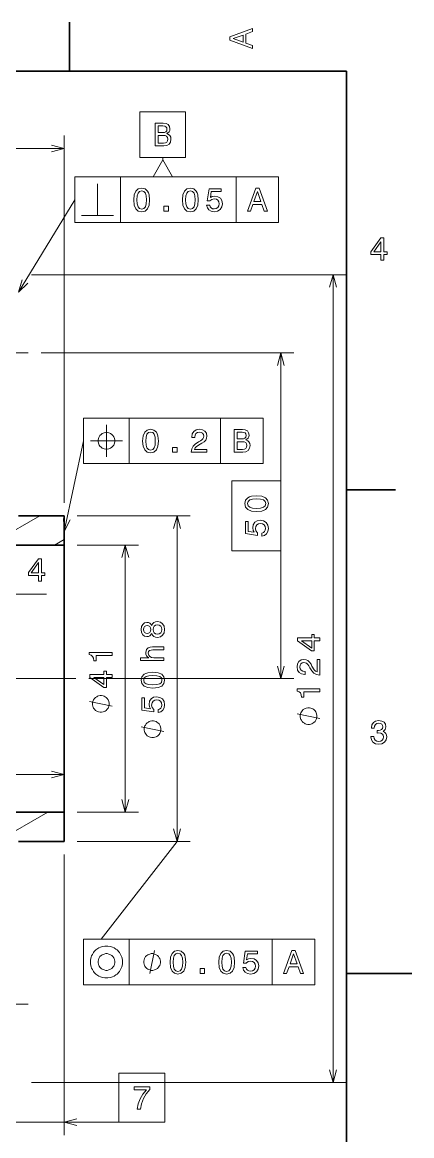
# Model space of a CAD drawing. Extents: x 0 to 420, y 0 to 297.
# Drawn here: x 360.2 to 420, y 123.6 to 294.5 of the extents above; entities that cross this region are included whole.
import ezdxf

# ---------------------------------------------------------------- set-up
doc = ezdxf.new("R2010")
doc.units = 0
doc.linetypes.add('DASHDOT', pattern=[18.5, 12, -3, 0.5, -3])

msp = doc.modelspace()

# ---------------------------------------------------------------- linework, layer by layer
at = {"color": 7, "lineweight": 35, "ltscale": 0.1875}
for p, q in [((367.5, 287), (367.5, 294.5)), ((410, 222.699997), (417.5, 222.699997))]:
    msp.add_line(p, q, dxfattribs=at)
at = {"color": 7, "lineweight": 35}
for p, q in [((410, 287), (10, 287)), ((410, 10), (410, 287)), ((366.662292, 214.243195), (366.662292, 183.914978))]:
    msp.add_line(p, q, dxfattribs=at)
at = {"color": 7, "lineweight": 13}
for p, q in [((366.662292, 220.743195), (366.662292, 277.136536)), ((266.162292, 275.136536), (366.662292, 275.136536)), ((368.303955, 270.762573), (399.584076, 270.762573)), ((368.303955, 263.762573), (399.584076, 263.762573)), ((363.162354, 243.743195), (401.904419, 243.743195)), ((369.662292, 233.743195), (397.20639, 233.743195)), ((369.662292, 226.743195), (397.20639, 226.743195)), ((383.989014, 168.743195), (383.989014, 218.743195)), ((376.053772, 173.243195), (376.053772, 214.243195)), ((370.462341, 193.743195), (401.904419, 193.743195)), ((344.662292, 179.031372), (366.662292, 179.031372)), ((344.074127, 161.649353), (364.155243, 173.243195)), ((366.662292, 166.743195), (366.662292, 123.658501)), ((369.662292, 153.743195), (405.142395, 153.743195)), ((369.662292, 146.743195), (405.142395, 146.743195)), ((354.662292, 125.658501), (375.059174, 125.658501))]:
    msp.add_line(p, q, dxfattribs=at)
at = {"color": 7, "lineweight": 13, "ltscale": 0.010048}
msp.add_line((381.803955, 273.360657), (381.803955, 273.762573), dxfattribs=at)
at = {"color": 7, "lineweight": 13, "ltscale": 0.175}
for p, q in [((368.303955, 270.762573), (368.303955, 263.762573)), ((375.303955, 270.762573), (375.303955, 263.762573)), ((393.048035, 270.762573), (393.048035, 263.762573)), ((399.584076, 270.762573), (399.584076, 263.762573)), ((369.662292, 233.743195), (369.662292, 226.743195)), ((376.662292, 233.743195), (376.662292, 226.743195)), ((390.670349, 233.743195), (390.670349, 226.743195)), ((397.20639, 233.743195), (397.20639, 226.743195)), ((369.662292, 153.743195), (369.662292, 146.743195)), ((376.662292, 153.743195), (376.662292, 146.743195)), ((398.606384, 153.743195), (398.606384, 146.743195)), ((405.142395, 153.743195), (405.142395, 146.743195))]:
    msp.add_line(p, q, dxfattribs=at)
at = {"color": 230, "lineweight": 13}
for p, q in [((361.662292, 255.743195), (409.923676, 255.743195)), ((407.923676, 131.743195), (407.923676, 255.743195)), ((361.662292, 131.743195), (409.923676, 131.743195))]:
    msp.add_line(p, q, dxfattribs=at)
at = {"color": 7, "linetype": 'DASHDOT', "lineweight": 13, "ltscale": 0.450015}
for p, q in [((361.162354, 243.743195), (343.161743, 243.743195)), ((361.162354, 143.743195), (343.161743, 143.743195))]:
    msp.add_line(p, q, dxfattribs=at)
at = {"color": 7, "lineweight": 13, "ltscale": 0.49035}
for p, q in [((399.904419, 224.129211), (399.904419, 243.743195)), ((399.904419, 193.743195), (399.904419, 213.357178))]:
    msp.add_line(p, q, dxfattribs=at)
at = {"color": 7, "lineweight": 13, "ltscale": 0.225}
msp.add_line((355.169342, 214.243195), (362.963562, 218.743195), dxfattribs=at)
at = {"color": 7, "lineweight": 35, "ltscale": 0.175}
for p, q in [((366.662292, 218.743195), (359.662292, 218.743195)), ((366.662292, 168.743195), (359.662292, 168.743195))]:
    msp.add_line(p, q, dxfattribs=at)
at = {"color": 7, "lineweight": 35, "ltscale": 0.1125}
for p, q in [((366.662292, 218.743195), (366.662292, 214.243195)), ((366.662292, 173.243195), (366.662292, 168.743195))]:
    msp.add_line(p, q, dxfattribs=at)
at = {"color": 7, "lineweight": 13, "ltscale": 0.433168}
for p, q in [((368.662292, 218.743195), (385.989014, 218.743195)), ((368.662292, 168.743195), (385.989014, 168.743195))]:
    msp.add_line(p, q, dxfattribs=at)
at = {"color": 7, "lineweight": 35, "ltscale": 0.45}
for p, q in [((366.662292, 214.243195), (348.662292, 214.243195)), ((366.662292, 173.243195), (348.662292, 173.243195))]:
    msp.add_line(p, q, dxfattribs=at)
at = {"color": 7, "lineweight": 13, "ltscale": 0.043098}
msp.add_line((365.169342, 214.243195), (366.662292, 215.105148), dxfattribs=at)
at = {"color": 7, "lineweight": 13, "ltscale": 0.234787}
for p, q in [((368.662292, 214.243195), (378.053772, 214.243195)), ((368.662292, 173.243195), (378.053772, 173.243195))]:
    msp.add_line(p, q, dxfattribs=at)
at = {"color": 7, "lineweight": 13, "ltscale": 0.301801}
msp.add_line((351.907654, 206.725372), (363.979706, 206.725372), dxfattribs=at)
at = {"color": 7, "linetype": 'DASHDOT', "lineweight": 13}
msp.add_line((368.462341, 193.743195), (346.861755, 193.743195), dxfattribs=at)
at = {"color": 7, "lineweight": 35, "ltscale": 0.266795}
msp.add_line((366.662292, 183.914978), (366.662292, 173.243195), dxfattribs=at)
at = {"color": 7, "lineweight": 13, "ltscale": 0.144704}
msp.add_line((366.662292, 175.243195), (366.662292, 181.031372), dxfattribs=at)
at = {"color": 7, "lineweight": 13, "ltscale": 0.008697}
msp.add_line((366.361023, 168.743195), (366.662292, 168.91713), dxfattribs=at)
at = {"color": 7, "lineweight": 13, "ltscale": 0.474301}
msp.add_line((383.989014, 168.743195), (372.372742, 153.743195), dxfattribs=at)
at = {"color": 7, "lineweight": 35, "ltscale": 0.25}
msp.add_line((410, 148.5), (420, 148.5), dxfattribs=at)
at = {"color": 7, "lineweight": 13}
for points in [[(395.583221, 290.466858), (395.583221, 290.930847), (394.554413, 291.299011), (394.554413, 292.695984), (395.583221, 293.064117), (395.583221, 293.538177), (392.078186, 292.257202), (392.078186, 291.742798)], [(394.125732, 291.460388), (392.582489, 292), (394.125732, 292.539642)], [(378.303955, 280.762573), (378.303955, 273.762573), (385.303955, 273.762573), (385.303955, 280.762573)], [(382.434357, 277.403778), (382.787384, 277.696289), (382.878174, 277.892975), (382.908417, 278.13504), (382.842865, 278.513306), (382.646179, 278.785645), (382.328461, 278.952057), (381.884644, 279.012573), (380.638977, 279.012573), (380.638977, 275.512573), (381.955261, 275.512573), (382.424255, 275.583191), (382.772247, 275.789948), (382.989105, 276.117767), (383.064758, 276.561554), (383.019379, 276.859131), (382.898346, 277.106232), (382.70166, 277.287781)], [(381.788818, 277.56012), (381.102936, 277.56012), (381.102936, 278.593994), (381.829163, 278.593994), (382.101501, 278.563721), (382.293152, 278.472961), (382.409149, 278.316589), (382.449493, 278.084625), (382.404114, 277.852631), (382.283051, 277.691254), (382.076294, 277.590393)], [(381.89978, 275.931152), (381.102936, 275.931152), (381.102936, 277.136475), (381.85437, 277.136475), (382.172119, 277.101196), (382.399048, 276.9953), (382.535217, 276.813721), (382.580627, 276.551483), (382.535217, 276.274109), (382.409149, 276.082458), (382.197327, 275.966461)], [(383.303955, 270.762573), (381.803955, 273.360657), (380.303955, 270.762573)], [(415.277374, 257.966766), (415.731262, 257.966766), (415.731262, 258.834198), (416.23056, 258.834198), (416.23056, 259.237671), (415.731262, 259.237671), (415.731262, 261.391113), (415.272339, 261.391113), (413.739197, 259.278015), (413.739197, 258.834198), (415.277374, 258.834198)], [(414.162842, 259.237671), (415.277374, 260.806091), (415.277374, 259.237671)], [(374.445618, 230.243195), (374.445618, 230.359863), (374.387299, 230.593201), (374.328949, 230.768188), (374.27063, 230.884857), (374.153961, 231.05986), (373.978973, 231.234863), (373.803955, 231.351532), (373.687286, 231.409866), (373.512299, 231.468201), (373.278961, 231.526535), (373.162292, 231.526535), (373.045624, 231.526535), (372.812286, 231.468201), (372.637299, 231.409866), (372.52063, 231.351532), (372.345612, 231.234863), (372.170624, 231.05986), (372.053955, 230.884857), (371.995636, 230.768188), (371.937286, 230.593201), (371.878967, 230.359863), (371.878967, 230.243195), (371.878967, 230.126526), (371.937286, 229.893188), (371.995636, 229.718201), (372.053955, 229.601532), (372.170624, 229.426529), (372.345612, 229.251526), (372.52063, 229.134857), (372.637299, 229.076523), (372.812286, 229.018188), (373.045624, 228.959854), (373.162292, 228.959854), (373.278961, 228.959854), (373.512299, 229.018188), (373.687286, 229.076523), (373.803955, 229.134857), (373.978973, 229.251526), (374.153961, 229.426529), (374.27063, 229.601532), (374.328949, 229.718201), (374.387299, 229.893188), (374.445618, 230.126526)], [(392.404419, 213.357178), (399.904419, 213.357178), (399.904419, 224.129211), (392.404419, 224.129211)], [(396.194763, 219.395782), (396.986572, 219.471436), (397.551392, 219.708466), (397.894348, 220.086716), (398.00531, 220.611206), (397.894348, 221.130661), (397.551392, 221.508896), (396.986572, 221.740891), (396.194763, 221.821579), (395.40802, 221.740891), (395.095337, 221.645065), (394.838135, 221.508896), (394.495209, 221.130661), (394.379211, 220.611206), (394.495209, 220.086716), (394.843201, 219.708466), (395.40802, 219.471436)], [(396.194763, 219.879944), (395.584534, 219.920288), (395.145782, 220.046371), (394.88858, 220.273315), (394.797791, 220.611206), (394.88858, 220.944061), (395.145782, 221.171005), (395.584534, 221.297089), (396.194763, 221.337433), (396.810059, 221.297089), (397.24881, 221.171005), (397.506012, 220.944061), (397.591736, 220.611206), (397.506012, 220.273315), (397.24881, 220.046371), (396.810059, 219.920288)], [(396.991608, 215.624466), (397.405151, 215.735413), (397.727905, 215.982529), (397.929626, 216.345642), (398.00531, 216.809616), (397.91452, 217.318985), (397.667389, 217.717407), (397.274017, 217.969559), (396.769714, 218.065384), (396.30069, 217.979645), (395.932526, 217.737579), (395.695496, 217.359329), (395.609741, 216.870148), (395.670288, 216.491898), (395.8367, 216.199387), (394.893616, 216.340607), (394.893616, 217.873749), (394.480072, 217.873749), (394.480072, 216.002701), (396.335999, 215.725327), (396.335999, 216.128784), (396.098938, 216.421295), (396.013214, 216.794495), (396.068695, 217.117264), (396.230072, 217.36438), (396.477203, 217.520721), (396.794922, 217.576187), (397.11264, 217.520721), (397.359741, 217.359329), (397.516113, 217.112213), (397.571564, 216.794495), (397.536255, 216.527206), (397.420288, 216.320435), (397.238708, 216.169128), (396.991608, 216.093475)], [(362.739075, 208.725372), (363.192963, 208.725372), (363.192963, 209.592819), (363.69223, 209.592819), (363.69223, 209.996277), (363.192963, 209.996277), (363.192963, 212.149734), (362.734039, 212.149734), (361.200897, 210.036621), (361.200897, 209.592819), (362.739075, 209.592819)], [(361.624512, 209.996277), (362.739075, 211.564713), (362.739075, 209.996277)], [(380.102844, 200.655197), (380.24408, 200.397995), (380.440735, 200.221481), (380.687866, 200.110535), (380.985413, 200.075226), (381.434265, 200.15593), (381.782257, 200.387909), (382.00415, 200.766159), (382.089874, 201.280563), (382.00415, 201.789932), (381.782257, 202.168167), (381.434265, 202.400162), (380.985413, 202.485901), (380.687866, 202.445541), (380.440735, 202.339645), (380.24408, 202.158081), (380.102844, 201.90593), (379.981812, 202.107651), (379.815399, 202.248856), (379.613647, 202.334595), (379.366547, 202.364853), (379.008484, 202.284164), (378.721008, 202.072357), (378.534424, 201.729416), (378.463806, 201.280563), (378.534424, 200.826675), (378.721008, 200.483734), (379.008484, 200.266876), (379.366547, 200.191223), (379.613647, 200.216446), (379.815399, 200.30217)], [(379.406891, 200.670334), (379.184998, 200.710678), (379.013519, 200.831711), (378.907593, 201.023361), (378.867249, 201.280563), (378.907593, 201.53273), (379.013519, 201.724365), (379.184998, 201.845398), (379.406891, 201.890793), (379.63385, 201.845398), (379.810364, 201.724365), (379.926331, 201.53273), (379.961639, 201.280563), (379.921295, 201.023361), (379.810364, 200.831711), (379.63385, 200.710678)], [(380.975342, 200.559387), (380.708038, 200.604767), (380.506317, 200.751022), (380.375183, 200.977966), (380.329803, 201.280563), (380.375183, 201.57811), (380.506317, 201.805054), (380.708038, 201.951309), (380.975342, 202.00174), (381.262787, 201.951309), (381.479645, 201.805054), (381.62085, 201.57811), (381.66626, 201.280563), (381.62085, 200.977966), (381.479645, 200.751022), (381.262787, 200.604767)], [(381.989014, 196.500595), (381.989014, 196.944397), (380.425629, 196.944397), (380.067566, 196.989792), (379.805298, 197.136032), (379.643921, 197.362976), (379.583405, 197.665573), (379.63385, 197.907654), (379.769989, 198.058945), (379.996948, 198.134598), (380.29953, 198.159821), (381.989014, 198.159821), (381.989014, 198.603622), (380.208771, 198.603622), (379.850708, 198.58345), (379.553131, 198.492661), (379.280823, 198.195114), (379.184998, 197.73114), (379.220276, 197.478973), (379.316101, 197.262115), (379.467407, 197.080566), (379.674194, 196.944397), (378.367981, 196.944397), (378.367981, 196.500595)], [(374.053772, 197.303757), (374.053772, 197.762695), (370.528564, 197.762695), (370.528564, 197.419754), (370.836212, 197.328979), (371.042969, 197.147415), (371.164001, 196.870041), (371.204346, 196.486755), (371.562439, 196.486755), (371.562439, 197.303757)], [(374.053772, 193.935898), (374.053772, 194.389786), (373.18634, 194.389786), (373.18634, 194.889069), (372.782898, 194.889069), (372.782898, 194.389786), (370.629425, 194.389786), (370.629425, 193.930847), (372.742554, 192.397705), (373.18634, 192.397705), (373.18634, 193.935898)], [(372.782898, 192.821335), (371.214447, 193.935898), (372.782898, 193.935898)], [(380.279358, 192.293106), (381.071167, 192.368744), (381.635986, 192.605774), (381.978943, 192.984024), (382.089874, 193.508514), (381.978943, 194.027969), (381.635986, 194.406204), (381.071167, 194.638199), (380.279358, 194.718887), (379.492615, 194.638199), (379.179932, 194.542374), (378.922729, 194.406204), (378.579803, 194.027969), (378.463806, 193.508514), (378.579803, 192.984024), (378.927795, 192.605774), (379.492615, 192.368744)], [(380.279358, 192.777252), (379.669128, 192.817596), (379.230377, 192.94368), (378.973175, 193.170624), (378.882385, 193.508514), (378.973175, 193.84137), (379.230377, 194.068314), (379.669128, 194.194397), (380.279358, 194.234741), (380.894653, 194.194397), (381.333405, 194.068314), (381.590607, 193.84137), (381.676331, 193.508514), (381.590607, 193.170624), (381.333405, 192.94368), (380.894653, 192.817596)], [(372.303772, 191.140503), (372.187103, 191.140503), (371.953796, 191.082169), (371.778778, 191.023834), (371.662109, 190.9655), (371.487122, 190.848831), (371.312103, 190.673843), (371.195435, 190.49884), (371.137115, 190.382172), (371.078796, 190.207169), (371.020447, 189.973831), (371.020447, 189.857178), (371.020447, 189.740509), (371.078796, 189.507172), (371.137115, 189.332169), (371.195435, 189.2155), (371.312103, 189.040512), (371.487122, 188.865509), (371.662109, 188.74884), (371.778778, 188.690506), (371.953796, 188.632172), (372.187103, 188.573837), (372.303772, 188.573837), (372.420441, 188.573837), (372.653778, 188.632172), (372.828796, 188.690506), (372.945435, 188.74884), (373.120453, 188.865509), (373.295441, 189.040512), (373.412109, 189.2155), (373.470459, 189.332169), (373.528778, 189.507172), (373.587097, 189.740509), (373.587097, 189.857178), (373.587097, 189.973831), (373.528778, 190.207169), (373.470459, 190.382172), (373.412109, 190.49884), (373.295441, 190.673843), (373.120453, 190.848831), (372.945435, 190.9655), (372.828796, 191.023834), (372.653778, 191.082169), (372.420441, 191.140503)], [(381.076202, 188.521774), (381.489746, 188.632721), (381.8125, 188.879837), (382.014221, 189.24295), (382.089874, 189.706924), (381.999115, 190.216293), (381.751984, 190.614716), (381.358612, 190.866867), (380.854309, 190.962692), (380.385284, 190.876953), (380.01712, 190.634888), (379.78009, 190.256638), (379.694336, 189.767456), (379.754883, 189.389206), (379.921295, 189.096695), (378.97821, 189.237915), (378.97821, 190.771057), (378.564667, 190.771057), (378.564667, 188.900009), (380.420593, 188.622635), (380.420593, 189.026093), (380.183533, 189.318604), (380.097809, 189.691803), (380.15329, 190.014572), (380.314667, 190.261688), (380.561798, 190.41803), (380.879517, 190.473495), (381.197235, 190.41803), (381.444336, 190.256638), (381.600708, 190.009521), (381.656158, 189.691803), (381.62085, 189.424515), (381.504883, 189.217743), (381.323303, 189.066437), (381.076202, 188.990799)], [(380.239014, 187.254486), (380.122345, 187.254486), (379.889038, 187.196152), (379.71402, 187.137817), (379.597351, 187.079483), (379.422363, 186.962814), (379.247345, 186.787811), (379.130676, 186.612808), (379.072357, 186.496155), (379.014038, 186.321152), (378.955688, 186.087814), (378.955688, 185.971146), (378.955688, 185.854477), (379.014038, 185.621155), (379.072357, 185.446152), (379.130676, 185.329483), (379.247345, 185.15448), (379.422363, 184.979477), (379.597351, 184.862808), (379.71402, 184.804474), (379.889038, 184.746155), (380.122345, 184.68782), (380.239014, 184.68782), (380.355682, 184.68782), (380.58902, 184.746155), (380.764038, 184.804474), (380.880676, 184.862808), (381.055695, 184.979477), (381.230682, 185.15448), (381.347351, 185.329483), (381.405701, 185.446152), (381.46402, 185.621155), (381.522339, 185.854477), (381.522339, 185.971146), (381.522339, 186.087814), (381.46402, 186.321152), (381.405701, 186.496155), (381.347351, 186.612808), (381.230682, 186.787811), (381.055695, 186.962814), (380.880676, 187.079483), (380.764038, 187.137817), (380.58902, 187.196152), (380.355682, 187.254486)], [(413.729126, 184.866226), (413.729126, 184.830917), (413.809814, 184.346771), (414.046844, 183.983658), (414.420044, 183.751663), (414.914276, 183.665939), (415.438782, 183.751663), (415.832153, 183.973572), (416.08429, 184.326599), (416.175079, 184.780487), (416.134735, 185.078033), (416.023773, 185.320114), (415.842224, 185.506714), (415.600159, 185.642883), (415.927948, 185.915222), (416.043945, 186.348938), (415.968292, 186.74231), (415.751434, 187.039856), (415.398407, 187.226456), (414.914276, 187.292023), (414.460388, 187.211319), (414.112396, 186.989426), (413.885468, 186.636398), (413.809814, 186.167374), (413.809814, 186.13208), (414.258636, 186.13208), (414.299011, 186.454834), (414.430115, 186.686829), (414.641937, 186.828033), (414.939484, 186.878479), (415.201721, 186.83812), (415.393372, 186.732224), (415.509369, 186.560745), (415.554749, 186.328766), (415.509369, 186.081635), (415.388336, 185.915222), (415.176514, 185.814346), (414.889069, 185.784088), (414.692383, 185.789139), (414.692383, 185.390717), (414.939484, 185.400803), (415.257202, 185.355423), (415.494232, 185.234375), (415.635468, 185.037689), (415.685883, 184.780487), (415.630402, 184.487976), (415.484161, 184.271118), (415.252167, 184.134949), (414.944519, 184.089569), (414.626801, 184.139999), (414.394806, 184.29129), (414.248566, 184.533371), (414.193085, 184.866226)], [(375.612305, 150.243195), (375.612305, 150.476532), (375.553955, 150.826523), (375.495636, 151.001526), (375.437286, 151.176529), (375.320618, 151.409866), (375.14563, 151.701523), (375.028961, 151.876526), (374.912292, 151.993195), (374.795624, 152.109863), (374.620636, 152.226532), (374.328949, 152.401535), (374.095612, 152.518188), (373.920624, 152.576523), (373.745636, 152.634857), (373.39563, 152.693192), (373.162292, 152.693192), (372.928955, 152.693192), (372.578949, 152.634857), (372.403961, 152.576523), (372.228973, 152.518188), (371.995636, 152.401535), (371.703949, 152.226532), (371.528961, 152.109863), (371.412292, 151.993195), (371.295624, 151.876526), (371.178955, 151.701523), (371.003967, 151.409866), (370.887299, 151.176529), (370.828949, 151.001526), (370.77063, 150.826523), (370.71228, 150.476532), (370.71228, 150.243195), (370.71228, 150.009857), (370.77063, 149.659866), (370.828949, 149.484863), (370.887299, 149.30986), (371.003967, 149.076523), (371.178955, 148.784866), (371.295624, 148.609863), (371.412292, 148.493195), (371.528961, 148.376526), (371.703949, 148.259857), (371.995636, 148.084854), (372.228973, 147.968201), (372.403961, 147.909866), (372.578949, 147.851532), (372.928955, 147.793198), (373.162292, 147.793198), (373.39563, 147.793198), (373.745636, 147.851532), (373.920624, 147.909866), (374.095612, 147.968201), (374.328949, 148.084854), (374.620636, 148.259857), (374.795624, 148.376526), (374.912292, 148.493195), (375.028961, 148.609863), (375.14563, 148.784866), (375.320618, 149.076523), (375.437286, 149.30986), (375.495636, 149.484863), (375.553955, 149.659866), (375.612305, 150.009857)], [(374.445618, 150.243195), (374.445618, 150.359863), (374.387299, 150.593201), (374.328949, 150.768188), (374.27063, 150.884857), (374.153961, 151.05986), (373.978973, 151.234863), (373.803955, 151.351532), (373.687286, 151.409866), (373.512299, 151.468201), (373.278961, 151.526535), (373.162292, 151.526535), (373.045624, 151.526535), (372.812286, 151.468201), (372.637299, 151.409866), (372.52063, 151.351532), (372.345612, 151.234863), (372.170624, 151.05986), (372.053955, 150.884857), (371.995636, 150.768188), (371.937286, 150.593201), (371.878967, 150.359863), (371.878967, 150.243195), (371.878967, 150.126526), (371.937286, 149.893188), (371.995636, 149.718201), (372.053955, 149.601532), (372.170624, 149.426529), (372.345612, 149.251526), (372.52063, 149.134857), (372.637299, 149.076523), (372.812286, 149.018188), (373.045624, 148.959854), (373.162292, 148.959854), (373.278961, 148.959854), (373.512299, 149.018188), (373.687286, 149.076523), (373.803955, 149.134857), (373.978973, 149.251526), (374.153961, 149.426529), (374.27063, 149.601532), (374.328949, 149.718201), (374.387299, 149.893188), (374.445618, 150.126526)], [(381.445618, 150.243195), (381.445618, 150.359863), (381.387299, 150.593201), (381.328949, 150.768188), (381.27063, 150.884857), (381.153961, 151.05986), (380.978973, 151.234863), (380.803955, 151.351532), (380.687286, 151.409866), (380.512299, 151.468201), (380.278961, 151.526535), (380.162292, 151.526535), (380.045624, 151.526535), (379.812286, 151.468201), (379.637299, 151.409866), (379.52063, 151.351532), (379.345612, 151.234863), (379.170624, 151.05986), (379.053955, 150.884857), (378.995636, 150.768188), (378.937286, 150.593201), (378.878967, 150.359863), (378.878967, 150.243195), (378.878967, 150.126526), (378.937286, 149.893188), (378.995636, 149.718201), (379.053955, 149.601532), (379.170624, 149.426529), (379.345612, 149.251526), (379.52063, 149.134857), (379.637299, 149.076523), (379.812286, 149.018188), (380.045624, 148.959854), (380.162292, 148.959854), (380.278961, 148.959854), (380.512299, 149.018188), (380.687286, 149.076523), (380.803955, 149.134857), (380.978973, 149.251526), (381.153961, 149.426529), (381.27063, 149.601532), (381.328949, 149.718201), (381.387299, 149.893188), (381.445618, 150.126526)], [(382.914886, 150.20285), (382.99054, 149.411057), (383.22757, 148.846222), (383.605804, 148.503281), (384.13031, 148.392334), (384.64975, 148.503281), (385.027985, 148.846222), (385.259979, 149.411057), (385.340668, 150.20285), (385.259979, 150.989594), (385.164154, 151.302277), (385.027985, 151.559479), (384.64975, 151.90242), (384.13031, 152.018417), (383.605804, 151.90242), (383.22757, 151.554428), (382.99054, 150.989594)], [(383.399048, 150.20285), (383.439392, 150.81308), (383.56546, 151.251846), (383.792419, 151.509048), (384.13031, 151.599823), (384.463165, 151.509048), (384.690094, 151.251846), (384.816193, 150.81308), (384.856537, 150.20285), (384.816193, 149.58757), (384.690094, 149.148819), (384.463165, 148.891617), (384.13031, 148.805878), (383.792419, 148.891617), (383.56546, 149.148819), (383.439392, 149.58757)], [(390.386932, 150.20285), (390.462585, 149.411057), (390.699615, 148.846222), (391.07785, 148.503281), (391.602356, 148.392334), (392.121796, 148.503281), (392.500031, 148.846222), (392.732025, 149.411057), (392.812714, 150.20285), (392.732025, 150.989594), (392.6362, 151.302277), (392.500031, 151.559479), (392.121796, 151.90242), (391.602356, 152.018417), (391.07785, 151.90242), (390.699615, 151.554428), (390.462585, 150.989594)], [(390.871094, 150.20285), (390.911438, 150.81308), (391.037506, 151.251846), (391.264465, 151.509048), (391.602356, 151.599823), (391.935211, 151.509048), (392.16214, 151.251846), (392.288239, 150.81308), (392.328583, 150.20285), (392.288239, 149.58757), (392.16214, 149.148819), (391.935211, 148.891617), (391.602356, 148.805878), (391.264465, 148.891617), (391.037506, 149.148819), (390.911438, 149.58757)], [(394.087646, 149.406021), (394.198608, 148.992477), (394.445709, 148.669708), (394.808838, 148.467972), (395.272797, 148.392334), (395.782166, 148.483109), (396.180603, 148.730225), (396.432739, 149.123596), (396.528564, 149.627914), (396.442841, 150.096939), (396.200775, 150.465103), (395.82251, 150.702133), (395.333344, 150.787857), (394.955078, 150.727341), (394.662567, 150.560913), (394.803802, 151.503998), (396.336945, 151.503998), (396.336945, 151.917542), (394.465881, 151.917542), (394.188507, 150.061646), (394.59198, 150.061646), (394.884491, 150.298676), (395.25769, 150.384399), (395.580444, 150.328934), (395.827576, 150.167542), (395.983917, 149.920425), (396.039368, 149.602707), (395.983917, 149.284988), (395.82251, 149.037857), (395.575409, 148.881516), (395.25769, 148.82605), (394.990387, 148.861343), (394.78363, 148.977341), (394.632324, 149.158905), (394.556671, 149.406021)], [(387.518341, 148.493195), (388.214294, 148.493195), (388.214294, 149.244629), (387.518341, 149.244629)], [(375.059174, 133.158508), (375.059174, 125.658501), (382.095184, 125.658501), (382.095184, 133.158508)], [(377.87616, 127.658501), (378.385529, 127.658501), (378.551971, 128.490631), (378.844482, 129.267288), (379.258026, 129.988464), (379.797638, 130.664261), (379.797638, 131.082855), (377.397064, 131.082855), (377.397064, 130.623917), (379.313477, 130.623917), (378.758728, 129.943085), (378.340149, 129.231995), (378.047638, 128.475494)]]:
    msp.add_lwpolyline(points, close=True, dxfattribs=at)
for points in [[(364.730438, 274.618896), (366.662292, 275.136536), (364.730438, 275.654175)], [(371.803955, 264.812561), (371.803955, 267.262573), (371.803955, 269.712585)], [(359.662292, 253.060486), (368.303955, 267.262573)], [(369.353943, 264.812561), (371.803955, 264.812561), (374.253967, 264.812561)], [(360.224274, 254.979919), (359.662292, 253.060486), (361.108704, 254.441757)], [(400.422058, 241.81134), (399.904419, 243.743195), (399.38678, 241.81134)], [(373.162292, 227.793198), (373.162292, 230.243195), (373.162292, 232.693192)], [(366.662292, 216.3237), (369.662292, 230.243195)], [(370.71228, 230.243195), (373.162292, 230.243195), (375.612305, 230.243195)], [(366.563293, 218.321243), (366.662292, 216.3237), (367.575317, 218.103119)], [(384.506653, 216.81134), (383.989014, 218.743195), (383.471375, 216.81134)], [(376.571411, 212.31134), (376.053772, 214.243195), (375.536133, 212.31134)], [(399.38678, 195.675049), (399.904419, 193.743195), (400.422058, 195.675049)], [(374.053772, 189.507172), (370.553772, 190.207169)], [(381.989014, 185.621155), (378.489014, 186.321152)], [(364.730438, 178.513733), (366.662292, 179.031372), (364.730438, 179.548996)], [(375.536133, 175.175049), (376.053772, 173.243195), (376.571411, 175.175049)], [(383.471375, 170.675049), (383.989014, 168.743195), (384.506653, 170.675049)], [(379.812286, 148.493195), (380.512299, 151.993195)], [(368.594147, 126.17614), (366.662292, 125.658501), (368.594147, 125.140862)]]:
    msp.add_lwpolyline(points, dxfattribs=at)
at = {"color": 7, "lineweight": 5}
for points in [[(377.356537, 267.222229), (377.43219, 266.43045), (377.66922, 265.865601), (378.047485, 265.522675), (378.57196, 265.411713), (379.091431, 265.522675), (379.469666, 265.865601), (379.70166, 266.43045), (379.782349, 267.222229), (379.70166, 268.008972), (379.605835, 268.321655), (379.469666, 268.578857), (379.091431, 268.921783), (378.57196, 269.037781), (378.047485, 268.921783), (377.66922, 268.573822), (377.43219, 268.008972)], [(377.840698, 267.222229), (377.881042, 267.832458), (378.007111, 268.27121), (378.23407, 268.528412), (378.57196, 268.619202), (378.904816, 268.528412), (379.131775, 268.27121), (379.257843, 267.832458), (379.298187, 267.222229), (379.257843, 266.606964), (379.131775, 266.168182), (378.904816, 265.91098), (378.57196, 265.825256), (378.23407, 265.91098), (378.007111, 266.168182), (377.881042, 266.606964)], [(384.828583, 267.222229), (384.904236, 266.43045), (385.141266, 265.865601), (385.519531, 265.522675), (386.044006, 265.411713), (386.563477, 265.522675), (386.941711, 265.865601), (387.173706, 266.43045), (387.254395, 267.222229), (387.173706, 268.008972), (387.077881, 268.321655), (386.941711, 268.578857), (386.563477, 268.921783), (386.044006, 269.037781), (385.519531, 268.921783), (385.141266, 268.573822), (384.904236, 268.008972)], [(385.312744, 267.222229), (385.353088, 267.832458), (385.479187, 268.27121), (385.706116, 268.528412), (386.044006, 268.619202), (386.376862, 268.528412), (386.603821, 268.27121), (386.729889, 267.832458), (386.770233, 267.222229), (386.729889, 266.606964), (386.603821, 266.168182), (386.376862, 265.91098), (386.044006, 265.825256), (385.706116, 265.91098), (385.479187, 266.168182), (385.353088, 266.606964)], [(388.529327, 266.425385), (388.640259, 266.011841), (388.88739, 265.689087), (389.250488, 265.487366), (389.714478, 265.411713), (390.223846, 265.502472), (390.622253, 265.749603), (390.87442, 266.142975), (390.970245, 266.647308), (390.884491, 267.116333), (390.642426, 267.484467), (390.264191, 267.721497), (389.774994, 267.807251), (389.396759, 267.746735), (389.104248, 267.580292), (389.245453, 268.523376), (390.778595, 268.523376), (390.778595, 268.93692), (388.907562, 268.93692), (388.630188, 267.081024), (389.03363, 267.081024), (389.326141, 267.318054), (389.699341, 267.403778), (390.022125, 267.348297), (390.269226, 267.18692), (390.425568, 266.939819), (390.481049, 266.62207), (390.425568, 266.304352), (390.264191, 266.057251), (390.017059, 265.900909), (389.699341, 265.845428), (389.432068, 265.880737), (389.225281, 265.996735), (389.073975, 266.178284), (388.998322, 266.425385)], [(394.782898, 265.512573), (395.246887, 265.512573), (395.615051, 266.541382), (397.012024, 266.541382), (397.380157, 265.512573), (397.854218, 265.512573), (396.573242, 269.017609), (396.058838, 269.017609)], [(395.776428, 266.970062), (396.31604, 268.513306), (396.855682, 266.970062)], [(381.960022, 265.512573), (382.655975, 265.512573), (382.655975, 266.264008), (381.960022, 266.264008)], [(378.714874, 230.20285), (378.790527, 229.411057), (379.027557, 228.846222), (379.405823, 228.503281), (379.930298, 228.392334), (380.449768, 228.503281), (380.828003, 228.846222), (381.059998, 229.411057), (381.140686, 230.20285), (381.059998, 230.989594), (380.964172, 231.302277), (380.828003, 231.559479), (380.449768, 231.90242), (379.930298, 232.018417), (379.405823, 231.90242), (379.027557, 231.554428), (378.790527, 230.989594)], [(379.199036, 230.20285), (379.23938, 230.81308), (379.365448, 231.251846), (379.592407, 231.509048), (379.930298, 231.599823), (380.263153, 231.509048), (380.490112, 231.251846), (380.61618, 230.81308), (380.656525, 230.20285), (380.61618, 229.58757), (380.490112, 229.148819), (380.263153, 228.891617), (379.930298, 228.805878), (379.592407, 228.891617), (379.365448, 229.148819), (379.23938, 229.58757)], [(386.171814, 228.493195), (388.577423, 228.493195), (388.577423, 228.92691), (386.676117, 228.92691), (386.782043, 229.16394), (386.963593, 229.360626), (387.523376, 229.718704), (387.820923, 229.869995), (388.153778, 230.086853), (388.390808, 230.33902), (388.526978, 230.636566), (388.577423, 230.974457), (388.491699, 231.398087), (388.254669, 231.730942), (387.891541, 231.942764), (387.422516, 232.018417), (386.938385, 231.932678), (386.570221, 231.695648), (386.333191, 231.317398), (386.252502, 230.818115), (386.252502, 230.747513), (386.711426, 230.747513), (386.711426, 230.787857), (386.756805, 231.130798), (386.892975, 231.382965), (387.109833, 231.544342), (387.397308, 231.599823), (387.689819, 231.549393), (387.906677, 231.423309), (388.047882, 231.226624), (388.098328, 230.979507), (388.063019, 230.747513), (387.967194, 230.550827), (387.805817, 230.379364), (387.583893, 230.228058), (387.286346, 230.066681), (386.792114, 229.753998), (386.444153, 229.421143), (386.237366, 229.017685), (386.171814, 228.508331)], [(394.568756, 230.384399), (394.921783, 230.67691), (395.012573, 230.873596), (395.042816, 231.115677), (394.977264, 231.493912), (394.780579, 231.766251), (394.46286, 231.932678), (394.019043, 231.993195), (392.773376, 231.993195), (392.773376, 228.493195), (394.089661, 228.493195), (394.558685, 228.563797), (394.906647, 228.770569), (395.123505, 229.098389), (395.199158, 229.542191), (395.153778, 229.839737), (395.032745, 230.086853), (394.83606, 230.268417)], [(393.923218, 230.540741), (393.237366, 230.540741), (393.237366, 231.5746), (393.963562, 231.5746), (394.235901, 231.544342), (394.427551, 231.453568), (394.543549, 231.297226), (394.583893, 231.065247), (394.538513, 230.833252), (394.41748, 230.671875), (394.210693, 230.570999)], [(383.318359, 228.493195), (384.014313, 228.493195), (384.014313, 229.244629), (383.318359, 229.244629)], [(394.03418, 228.911789), (393.237366, 228.911789), (393.237366, 230.117111), (393.9888, 230.117111), (394.306519, 230.081818), (394.533447, 229.975906), (394.669617, 229.794342), (394.715027, 229.532104), (394.669617, 229.254715), (394.543549, 229.06308), (394.331726, 228.947083)], [(400.341248, 148.493195), (400.805237, 148.493195), (401.173401, 149.522018), (402.570374, 149.522018), (402.938507, 148.493195), (403.412567, 148.493195), (402.131592, 151.998245), (401.617188, 151.998245)], [(401.334778, 149.950684), (401.87439, 151.493912), (402.414032, 149.950684)]]:
    msp.add_lwpolyline(points, close=True, dxfattribs=at)
at = {"color": 230, "lineweight": 13}
for points in [[(408.441315, 253.81134), (407.923676, 255.743195), (407.406036, 253.81134)], [(405.923676, 187.63916), (402.423676, 188.339157)], [(407.406036, 133.675049), (407.923676, 131.743195), (408.441315, 133.675049)]]:
    msp.add_lwpolyline(points, dxfattribs=at)
for points in [[(405.923676, 199.539932), (405.923676, 199.99382), (405.056244, 199.99382), (405.056244, 200.493103), (404.652771, 200.493103), (404.652771, 199.99382), (402.499329, 199.99382), (402.499329, 199.534882), (404.612427, 198.00174), (405.056244, 198.00174), (405.056244, 199.539932)], [(404.652771, 198.425369), (403.084351, 199.539932), (404.652771, 199.539932)], [(405.923676, 194.295975), (405.923676, 196.701599), (405.48996, 196.701599), (405.48996, 194.800308), (405.25293, 194.906204), (405.056244, 195.087769), (404.698181, 195.647568), (404.546875, 195.945114), (404.330017, 196.277969), (404.077881, 196.514999), (403.780304, 196.651169), (403.442413, 196.701599), (403.018799, 196.61586), (402.685913, 196.37883), (402.474121, 196.015717), (402.398468, 195.546707), (402.484192, 195.062546), (402.721252, 194.694397), (403.099487, 194.457367), (403.598755, 194.376678), (403.669373, 194.376678), (403.669373, 194.835602), (403.629028, 194.835602), (403.286072, 194.880997), (403.033905, 195.017166), (402.872528, 195.234024), (402.817047, 195.521484), (402.867493, 195.813995), (402.993561, 196.030853), (403.190247, 196.172058), (403.437378, 196.222488), (403.669373, 196.187195), (403.866028, 196.09137), (404.037506, 195.929993), (404.188812, 195.708084), (404.350189, 195.410538), (404.662872, 194.91629), (404.995728, 194.568314), (405.39917, 194.361542), (405.908569, 194.295975)], [(405.923676, 191.699722), (405.923676, 192.158661), (402.398468, 192.158661), (402.398468, 191.81572), (402.706116, 191.724945), (402.912872, 191.543381), (403.033905, 191.266006), (403.074249, 190.882721), (403.432312, 190.882721), (403.432312, 191.699722)], [(404.173676, 189.272491), (404.057007, 189.272491), (403.823669, 189.214157), (403.648682, 189.155823), (403.532013, 189.097488), (403.357025, 188.98082), (403.182007, 188.805832), (403.065369, 188.630829), (403.007019, 188.51416), (402.948669, 188.339157), (402.89035, 188.10582), (402.89035, 187.989166), (402.89035, 187.872498), (402.948669, 187.63916), (403.007019, 187.464157), (403.065369, 187.347488), (403.182007, 187.172501), (403.357025, 186.997498), (403.532013, 186.880829), (403.648682, 186.822495), (403.823669, 186.76416), (404.057007, 186.705826), (404.173676, 186.705826), (404.290344, 186.705826), (404.523682, 186.76416), (404.698669, 186.822495), (404.815369, 186.880829), (404.990356, 186.997498), (405.165344, 187.172501), (405.282013, 187.347488), (405.340332, 187.464157), (405.398682, 187.63916), (405.457031, 187.872498), (405.457031, 187.989166), (405.457031, 188.10582), (405.398682, 188.339157), (405.340332, 188.51416), (405.282013, 188.630829), (405.165344, 188.805832), (404.990356, 188.98082), (404.815369, 189.097488), (404.698669, 189.155823), (404.523682, 189.214157), (404.290344, 189.272491)]]:
    msp.add_lwpolyline(points, close=True, dxfattribs=at)

doc.saveas('drawing.dxf')
